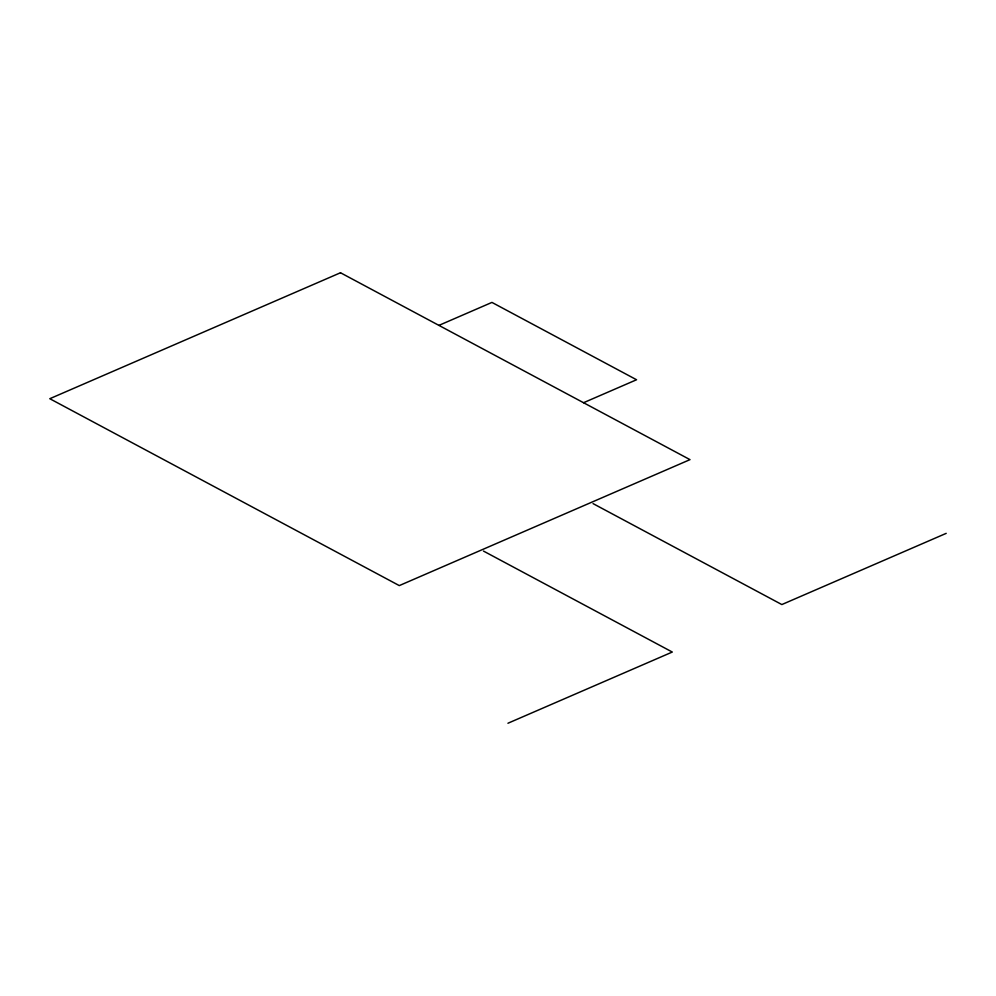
<?xml version="1.0" encoding="UTF-8"?>
<svg xmlns="http://www.w3.org/2000/svg" width="996" height="996" viewBox="0 0 996 996"><rect width="100%" height="100%" fill="white"/><g stroke="black" fill="none" stroke-linecap="round" stroke-linejoin="round"><path stroke-width="1.49" d="M438.925 325.381L491.937 302.411L636.556 379.75L583.544 402.72M507.935 723.245L672.288 652.044L483.483 551.074M946.2 533.358L781.848 604.56L593.043 503.603M340.495 272.755L49.8 398.711L399.296 585.598L689.991 459.642L340.495 272.755"/></g></svg>
